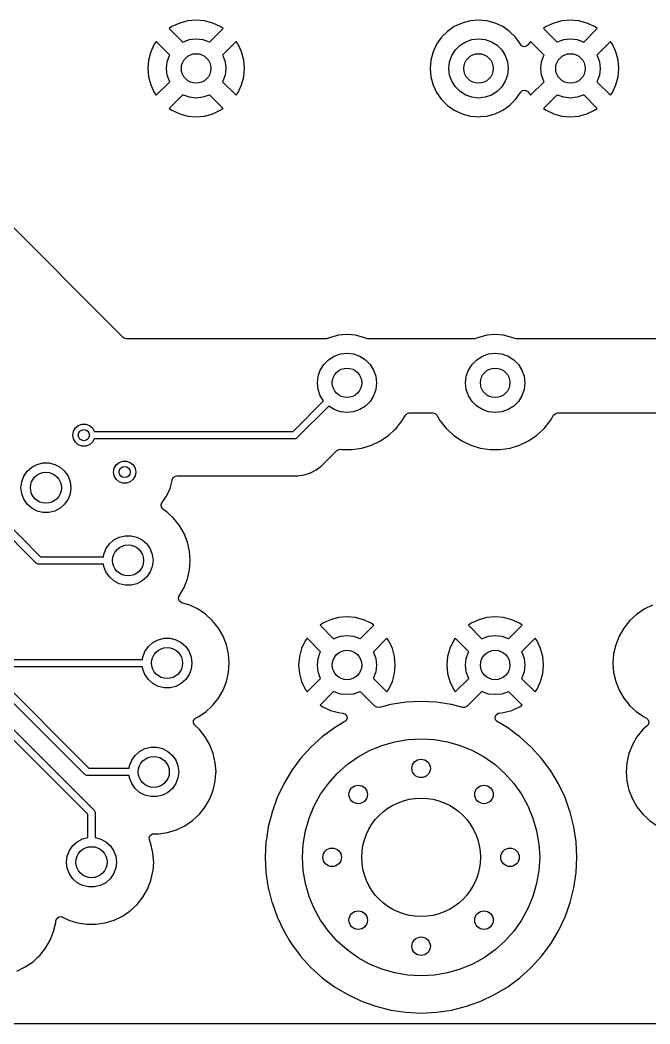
# Model space of a CAD drawing. Extents: x 2.85 to 10.26, y -4.55 to -2.42.
# Drawn here: x 8.905 to 9.574, y -4.547 to -3.48 of the extents above; entities that cross this region are included whole.
import ezdxf

# ---------------------------------------------------------------- set-up
doc = ezdxf.new("R2010")
doc.units = 0
doc.header["$MEASUREMENT"] = 0
doc.layers.add('BLACK', color=7, linetype='CONTINUOUS')

msp = doc.modelspace()

# ---------------------------------------------------------------- linework, layer by layer
at = {"layer": 'BLACK', "linetype": 'CONTINUOUS'}
for p, q in [((9.066, -3.487), (9.0632, -3.489)), ((9.0632, -3.489), (9.0632, -3.489)), ((9.0632, -3.489), (9.0776, -3.5034)), ((9.0742, -3.4832), (9.066, -3.487)), ((9.066, -3.487), (9.066, -3.487)), ((9.0828, -3.4809), (9.0742, -3.4832)), ((9.0742, -3.4832), (9.0742, -3.4832)), ((9.0917, -3.4801), (9.0828, -3.4809)), ((9.0828, -3.4809), (9.0828, -3.4809)), ((9.1007, -3.4809), (9.0917, -3.4801)), ((9.0917, -3.4801), (9.0917, -3.4801)), ((9.1093, -3.4832), (9.1007, -3.4809)), ((9.1007, -3.4809), (9.1007, -3.4809)), ((9.1059, -3.5034), (9.1203, -3.489)), ((9.1174, -3.487), (9.1093, -3.4832)), ((9.1093, -3.4832), (9.1093, -3.4832)), ((9.1203, -3.489), (9.1174, -3.487)), ((9.366, -3.487), (9.3587, -3.4921)), ((9.3742, -3.4832), (9.366, -3.487)), ((9.366, -3.487), (9.366, -3.487)), ((9.3828, -3.4809), (9.3742, -3.4832)), ((9.3742, -3.4832), (9.3742, -3.4832)), ((9.3917, -3.4801), (9.3828, -3.4809)), ((9.3828, -3.4809), (9.3828, -3.4809)), ((9.4007, -3.4809), (9.3917, -3.4801)), ((9.3917, -3.4801), (9.3917, -3.4801)), ((9.4093, -3.4832), (9.4007, -3.4809)), ((9.4007, -3.4809), (9.4007, -3.4809)), ((9.4007, -3.4809), (9.4007, -3.4809)), ((9.4007, -3.4809), (9.4007, -3.4809)), ((9.4007, -3.4809), (9.4007, -3.4809)), ((9.4174, -3.487), (9.4093, -3.4832)), ((9.4093, -3.4832), (9.4093, -3.4832)), ((9.4248, -3.4921), (9.4174, -3.487)), ((9.4174, -3.487), (9.4174, -3.487)), ((9.4637, -3.487), (9.4608, -3.489)), ((9.4608, -3.489), (9.4608, -3.489)), ((9.4608, -3.489), (9.4752, -3.5034)), ((9.4718, -3.4832), (9.4637, -3.487)), ((9.4637, -3.487), (9.4637, -3.487)), ((9.4804, -3.4809), (9.4718, -3.4832)), ((9.4718, -3.4832), (9.4718, -3.4832)), ((9.4894, -3.4801), (9.4804, -3.4809)), ((9.4804, -3.4809), (9.4804, -3.4809)), ((9.4983, -3.4809), (9.4894, -3.4801)), ((9.4894, -3.4801), (9.4894, -3.4801)), ((9.5069, -3.4832), (9.4983, -3.4809)), ((9.4983, -3.4809), (9.4983, -3.4809)), ((9.5035, -3.5034), (9.5179, -3.489)), ((9.5151, -3.487), (9.5069, -3.4832)), ((9.5069, -3.4832), (9.5069, -3.4832)), ((9.5179, -3.489), (9.5151, -3.487)), ((9.0847, -3.5008), (9.0917, -3.5)), ((9.0917, -3.5), (9.0987, -3.5008)), ((9.3524, -3.4984), (9.3472, -3.5058)), ((9.3587, -3.4921), (9.3524, -3.4984)), ((9.3847, -3.5008), (9.3917, -3.5)), ((9.3917, -3.5), (9.3987, -3.5008)), ((9.4311, -3.4984), (9.4248, -3.4921)), ((9.4362, -3.5058), (9.4311, -3.4984)), ((9.4311, -3.4984), (9.4311, -3.4984)), ((9.4824, -3.5008), (9.4894, -3.5)), ((9.4894, -3.5), (9.4964, -3.5008)), ((9.0472, -3.5058), (9.0435, -3.5139)), ((9.0493, -3.5029), (9.0472, -3.5058)), ((9.0472, -3.5058), (9.0472, -3.5058)), ((9.0637, -3.5173), (9.0493, -3.5029)), ((9.0493, -3.5029), (9.0493, -3.5029)), ((9.0776, -3.5034), (9.0781, -3.5031)), ((9.0781, -3.5031), (9.0847, -3.5008)), ((9.0987, -3.5008), (9.1054, -3.5031)), ((9.1054, -3.5031), (9.1059, -3.5034)), ((9.1342, -3.5029), (9.1198, -3.5173)), ((9.1362, -3.5058), (9.1342, -3.5029)), ((9.14, -3.5139), (9.1362, -3.5058)), ((9.1362, -3.5058), (9.1362, -3.5058)), ((9.3472, -3.5058), (9.3434, -3.5139)), ((9.3472, -3.5058), (9.3472, -3.5058)), ((9.3671, -3.5118), (9.3721, -3.5069)), ((9.3721, -3.5069), (9.3781, -3.5031)), ((9.3781, -3.5031), (9.3847, -3.5008)), ((9.3987, -3.5008), (9.4054, -3.5031)), ((9.4054, -3.5031), (9.4114, -3.5069)), ((9.4114, -3.5069), (9.4164, -3.5118)), ((9.4363, -3.5059), (9.4362, -3.5058)), ((9.4362, -3.5058), (9.4362, -3.5058)), ((9.4362, -3.5058), (9.4362, -3.5058)), ((9.4375, -3.5073), (9.4363, -3.5059)), ((9.4401, -3.5084), (9.4375, -3.5073)), ((9.4428, -3.5078), (9.4401, -3.5084)), ((9.4448, -3.5059), (9.4428, -3.5078)), ((9.4449, -3.5058), (9.4448, -3.5059)), ((9.4469, -3.5029), (9.4449, -3.5058)), ((9.4613, -3.5173), (9.4469, -3.5029)), ((9.4469, -3.5029), (9.4469, -3.5029)), ((9.4752, -3.5034), (9.4757, -3.5031)), ((9.4757, -3.5031), (9.4824, -3.5008)), ((9.4964, -3.5008), (9.503, -3.5031)), ((9.503, -3.5031), (9.5035, -3.5034)), ((9.5319, -3.5029), (9.5174, -3.5173)), ((9.5339, -3.5058), (9.5319, -3.5029)), ((9.5376, -3.5139), (9.5339, -3.5058)), ((9.5339, -3.5058), (9.5339, -3.5058)), ((9.0435, -3.5139), (9.0411, -3.5226)), ((9.0435, -3.5139), (9.0435, -3.5139)), ((9.061, -3.5245), (9.0634, -3.5178)), ((9.0634, -3.5178), (9.0637, -3.5173)), ((9.1198, -3.5173), (9.1201, -3.5178)), ((9.1201, -3.5178), (9.1224, -3.5245)), ((9.1423, -3.5226), (9.14, -3.5139)), ((9.14, -3.5139), (9.14, -3.5139)), ((9.3434, -3.5139), (9.3411, -3.5226)), ((9.3434, -3.5139), (9.3434, -3.5139)), ((9.361, -3.5245), (9.3634, -3.5178)), ((9.3634, -3.5178), (9.3671, -3.5118)), ((9.4164, -3.5118), (9.4201, -3.5178)), ((9.4201, -3.5178), (9.4224, -3.5245)), ((9.4587, -3.5245), (9.461, -3.5178)), ((9.461, -3.5178), (9.4613, -3.5173)), ((9.5174, -3.5173), (9.5177, -3.5178)), ((9.5177, -3.5178), (9.5201, -3.5245)), ((9.54, -3.5226), (9.5376, -3.5139)), ((9.5376, -3.5139), (9.5376, -3.5139)), ((9.0411, -3.5226), (9.0404, -3.5315)), ((9.0404, -3.5315), (9.0411, -3.5404)), ((9.0404, -3.5315), (9.0404, -3.5315)), ((9.0411, -3.5226), (9.0411, -3.5226)), ((9.0602, -3.5315), (9.061, -3.5245)), ((9.061, -3.5385), (9.0602, -3.5315)), ((9.1224, -3.5245), (9.1232, -3.5315)), ((9.1232, -3.5315), (9.1224, -3.5385)), ((9.1431, -3.5315), (9.1423, -3.5226)), ((9.1423, -3.5226), (9.1423, -3.5226)), ((9.1423, -3.5404), (9.1431, -3.5315)), ((9.1431, -3.5315), (9.1431, -3.5315)), ((9.1431, -3.5315), (9.1431, -3.5315)), ((9.3411, -3.5226), (9.3403, -3.5315)), ((9.3403, -3.5315), (9.3411, -3.5404)), ((9.3403, -3.5315), (9.3403, -3.5315)), ((9.3411, -3.5226), (9.3411, -3.5226)), ((9.3602, -3.5315), (9.361, -3.5245)), ((9.361, -3.5385), (9.3602, -3.5315)), ((9.4224, -3.5245), (9.4232, -3.5315)), ((9.4232, -3.5315), (9.4224, -3.5385)), ((9.4579, -3.5315), (9.4587, -3.5245)), ((9.4587, -3.5385), (9.4579, -3.5315)), ((9.5201, -3.5245), (9.5209, -3.5315)), ((9.5209, -3.5315), (9.5201, -3.5385)), ((9.5407, -3.5315), (9.54, -3.5226)), ((9.54, -3.5226), (9.54, -3.5226)), ((9.54, -3.5404), (9.5407, -3.5315)), ((9.5407, -3.5315), (9.5407, -3.5315)), ((9.5407, -3.5315), (9.5407, -3.5315)), ((9.0411, -3.5404), (9.0411, -3.5404)), ((9.0411, -3.5404), (9.0435, -3.549)), ((9.0634, -3.5451), (9.061, -3.5385)), ((9.1224, -3.5385), (9.1201, -3.5451)), ((9.14, -3.549), (9.1423, -3.5404)), ((9.1423, -3.5404), (9.1423, -3.5404)), ((9.3411, -3.5404), (9.3411, -3.5404)), ((9.3411, -3.5404), (9.3434, -3.5491)), ((9.3634, -3.5451), (9.361, -3.5385)), ((9.4224, -3.5385), (9.4201, -3.5451)), ((9.461, -3.5451), (9.4587, -3.5385)), ((9.5201, -3.5385), (9.5177, -3.5451)), ((9.5376, -3.549), (9.54, -3.5404)), ((9.54, -3.5404), (9.54, -3.5404)), ((9.0435, -3.549), (9.0435, -3.549)), ((9.0435, -3.549), (9.0472, -3.5572)), ((9.0493, -3.56), (9.0637, -3.5456)), ((9.0637, -3.5456), (9.0634, -3.5451)), ((9.1201, -3.5451), (9.1198, -3.5456)), ((9.1198, -3.5456), (9.1342, -3.56)), ((9.1362, -3.5572), (9.14, -3.549)), ((9.14, -3.549), (9.14, -3.549)), ((9.3434, -3.5491), (9.3434, -3.5491)), ((9.3434, -3.5491), (9.3472, -3.5572)), ((9.3671, -3.5511), (9.3634, -3.5451)), ((9.3721, -3.5561), (9.3671, -3.5511)), ((9.4164, -3.5511), (9.4114, -3.5561)), ((9.4201, -3.5451), (9.4164, -3.5511)), ((9.4469, -3.56), (9.4613, -3.5456)), ((9.4613, -3.5456), (9.461, -3.5451)), ((9.5177, -3.5451), (9.5174, -3.5456)), ((9.5174, -3.5456), (9.5319, -3.56)), ((9.5339, -3.5572), (9.5376, -3.549)), ((9.5376, -3.549), (9.5376, -3.549)), ((9.0472, -3.5572), (9.0493, -3.56)), ((9.0776, -3.5595), (9.0632, -3.574)), ((9.0781, -3.5599), (9.0776, -3.5595)), ((9.0847, -3.5622), (9.0781, -3.5599)), ((9.0917, -3.563), (9.0847, -3.5622)), ((9.0987, -3.5622), (9.0917, -3.563)), ((9.1054, -3.5599), (9.0987, -3.5622)), ((9.1059, -3.5595), (9.1054, -3.5599)), ((9.1203, -3.574), (9.1059, -3.5595)), ((9.1342, -3.56), (9.1362, -3.5572)), ((9.3472, -3.5572), (9.3472, -3.5572)), ((9.3472, -3.5572), (9.3524, -3.5645)), ((9.3781, -3.5599), (9.3721, -3.5561)), ((9.3847, -3.5622), (9.3781, -3.5599)), ((9.3917, -3.563), (9.3847, -3.5622)), ((9.3987, -3.5622), (9.3917, -3.563)), ((9.4054, -3.5599), (9.3987, -3.5622)), ((9.4114, -3.5561), (9.4054, -3.5599)), ((9.4311, -3.5645), (9.4362, -3.5572)), ((9.4362, -3.5572), (9.4363, -3.557)), ((9.4362, -3.5572), (9.4362, -3.5572)), ((9.4363, -3.557), (9.4383, -3.5551)), ((9.4383, -3.5551), (9.441, -3.5546)), ((9.441, -3.5546), (9.4436, -3.5556)), ((9.4436, -3.5556), (9.4448, -3.557)), ((9.4448, -3.557), (9.4449, -3.5572)), ((9.4449, -3.5572), (9.4469, -3.56)), ((9.4752, -3.5595), (9.4608, -3.574)), ((9.4757, -3.5599), (9.4752, -3.5595)), ((9.4824, -3.5622), (9.4757, -3.5599)), ((9.4894, -3.563), (9.4824, -3.5622)), ((9.4964, -3.5622), (9.4894, -3.563)), ((9.503, -3.5599), (9.4964, -3.5622)), ((9.5035, -3.5595), (9.503, -3.5599)), ((9.5179, -3.574), (9.5035, -3.5595)), ((9.5319, -3.56), (9.5339, -3.5572)), ((9.0632, -3.574), (9.066, -3.576)), ((9.1174, -3.576), (9.1203, -3.574)), ((9.3524, -3.5645), (9.3587, -3.5708)), ((9.3587, -3.5708), (9.3587, -3.5708)), ((9.3587, -3.5708), (9.366, -3.576)), ((9.4174, -3.576), (9.4248, -3.5708)), ((9.4248, -3.5708), (9.4311, -3.5645)), ((9.4608, -3.574), (9.4637, -3.576)), ((9.5151, -3.576), (9.5179, -3.574)), ((9.066, -3.576), (9.066, -3.576)), ((9.066, -3.576), (9.0742, -3.5798)), ((9.0742, -3.5798), (9.0742, -3.5798)), ((9.0742, -3.5798), (9.0828, -3.5821)), ((9.0828, -3.5821), (9.0828, -3.5821)), ((9.0828, -3.5821), (9.0917, -3.5829)), ((9.0917, -3.5829), (9.1007, -3.5821)), ((9.0917, -3.5829), (9.0917, -3.5829)), ((9.1007, -3.5821), (9.1093, -3.5798)), ((9.1007, -3.5821), (9.1007, -3.5821)), ((9.1093, -3.5798), (9.1174, -3.576)), ((9.1093, -3.5798), (9.1093, -3.5798)), ((9.366, -3.576), (9.3742, -3.5798)), ((9.3742, -3.5798), (9.3828, -3.5821)), ((9.3828, -3.5821), (9.3885, -3.5826)), ((9.3885, -3.5826), (9.3917, -3.5829)), ((9.3917, -3.5829), (9.394, -3.5827)), ((9.3917, -3.5829), (9.3917, -3.5829)), ((9.3917, -3.5829), (9.3917, -3.5829)), ((9.394, -3.5827), (9.4007, -3.5821)), ((9.4007, -3.5821), (9.4093, -3.5798)), ((9.4093, -3.5798), (9.4174, -3.576)), ((9.4637, -3.576), (9.4637, -3.576)), ((9.4637, -3.576), (9.4718, -3.5798)), ((9.4718, -3.5798), (9.4718, -3.5798)), ((9.4718, -3.5798), (9.4804, -3.5821)), ((9.4804, -3.5821), (9.4804, -3.5821)), ((9.4804, -3.5821), (9.4894, -3.5829)), ((9.4894, -3.5829), (9.4983, -3.5821)), ((9.4894, -3.5829), (9.4894, -3.5829)), ((9.4983, -3.5821), (9.5069, -3.5798)), ((9.4983, -3.5821), (9.4983, -3.5821)), ((9.5069, -3.5798), (9.5151, -3.576)), ((9.5069, -3.5798), (9.5069, -3.5798)), ((9.0143, -3.8175), (8.8583, -3.6614)), ((8.4606, -3.7973), (8.9833, -4.32)), ((8.9766, -4.3244), (8.4539, -3.8017)), ((9.0151, -3.8181), (9.0143, -3.8175)), ((9.0178, -3.8189), (9.0151, -3.8181)), ((9.2302, -3.8189), (9.0178, -3.8189)), ((9.2323, -3.8184), (9.2302, -3.8189)), ((9.2344, -3.8175), (9.2323, -3.8184)), ((9.243, -3.8151), (9.2344, -3.8175)), ((9.2344, -3.8175), (9.2344, -3.8175)), ((9.252, -3.8144), (9.243, -3.8151)), ((9.243, -3.8151), (9.243, -3.8151)), ((9.2609, -3.8151), (9.252, -3.8144)), ((9.252, -3.8144), (9.252, -3.8144)), ((9.2695, -3.8175), (9.2609, -3.8151)), ((9.2609, -3.8151), (9.2609, -3.8151)), ((9.2609, -3.8151), (9.2609, -3.8151)), ((9.2609, -3.8151), (9.2609, -3.8151)), ((9.2609, -3.8151), (9.2609, -3.8151)), ((9.2708, -3.818), (9.2695, -3.8175)), ((9.2695, -3.8175), (9.2695, -3.8175)), ((9.2695, -3.8175), (9.2695, -3.8175)), ((9.2717, -3.8184), (9.2708, -3.818)), ((9.2737, -3.8189), (9.2717, -3.8184)), ((9.3877, -3.8189), (9.2737, -3.8189)), ((9.3897, -3.8184), (9.3877, -3.8189)), ((9.3919, -3.8175), (9.3897, -3.8184)), ((9.4005, -3.8151), (9.3919, -3.8175)), ((9.3919, -3.8175), (9.3919, -3.8175)), ((9.4094, -3.8144), (9.4005, -3.8151)), ((9.4005, -3.8151), (9.4005, -3.8151)), ((9.4184, -3.8151), (9.4094, -3.8144)), ((9.4094, -3.8144), (9.4094, -3.8144)), ((9.427, -3.8175), (9.4184, -3.8151)), ((9.4184, -3.8151), (9.4184, -3.8151)), ((9.4184, -3.8151), (9.4184, -3.8151)), ((9.4184, -3.8151), (9.4184, -3.8151)), ((9.4184, -3.8151), (9.4184, -3.8151)), ((9.4282, -3.818), (9.427, -3.8175)), ((9.427, -3.8175), (9.427, -3.8175)), ((9.427, -3.8175), (9.427, -3.8175)), ((9.4291, -3.8184), (9.4282, -3.818)), ((9.4312, -3.8189), (9.4291, -3.8184)), ((10.1386, -3.8189), (9.4312, -3.8189)), ((9.2273, -3.8461), (9.2323, -3.8411)), ((9.2323, -3.8411), (9.2383, -3.8374)), ((9.2383, -3.8374), (9.245, -3.835)), ((9.245, -3.835), (9.252, -3.8343)), ((9.252, -3.8343), (9.259, -3.835)), ((9.259, -3.835), (9.2656, -3.8374)), ((9.2656, -3.8374), (9.2716, -3.8411)), ((9.2716, -3.8411), (9.2766, -3.8461)), ((9.3848, -3.8461), (9.3898, -3.8411)), ((9.3898, -3.8411), (9.3958, -3.8374)), ((9.3958, -3.8374), (9.4024, -3.835)), ((9.4024, -3.835), (9.4094, -3.8343)), ((9.4094, -3.8343), (9.4165, -3.835)), ((9.4165, -3.835), (9.4231, -3.8374)), ((9.4231, -3.8374), (9.4291, -3.8411)), ((9.4291, -3.8411), (9.4341, -3.8461)), ((9.2213, -3.8587), (9.2236, -3.8521)), ((9.2236, -3.8521), (9.2273, -3.8461)), ((9.2766, -3.8461), (9.2803, -3.8521)), ((9.2803, -3.8521), (9.2827, -3.8587)), ((9.3787, -3.8587), (9.3811, -3.8521)), ((9.3811, -3.8521), (9.3848, -3.8461)), ((9.4341, -3.8461), (9.4378, -3.8521)), ((9.4378, -3.8521), (9.4402, -3.8587)), ((9.2205, -3.8657), (9.2213, -3.8587)), ((9.2827, -3.8587), (9.2835, -3.8657)), ((9.378, -3.8657), (9.3787, -3.8587)), ((9.4402, -3.8587), (9.4409, -3.8657)), ((9.2213, -3.8728), (9.2205, -3.8657)), ((9.2236, -3.8794), (9.2213, -3.8728)), ((9.2827, -3.8728), (9.2803, -3.8794)), ((9.2835, -3.8657), (9.2827, -3.8728)), ((9.3787, -3.8728), (9.378, -3.8657)), ((9.3811, -3.8794), (9.3787, -3.8728)), ((9.4402, -3.8728), (9.4378, -3.8794)), ((9.4409, -3.8657), (9.4402, -3.8728)), ((9.2271, -3.885), (9.2236, -3.8794)), ((9.2803, -3.8794), (9.2766, -3.8854)), ((9.3848, -3.8854), (9.3811, -3.8794)), ((9.4378, -3.8794), (9.4341, -3.8854)), ((9.1948, -3.9173), (9.2271, -3.885)), ((9.2327, -3.8906), (9.1992, -3.924)), ((9.2383, -3.8941), (9.2327, -3.8906)), ((9.245, -3.8965), (9.2383, -3.8941)), ((9.2656, -3.8941), (9.259, -3.8965)), ((9.2716, -3.8904), (9.2656, -3.8941)), ((9.2766, -3.8854), (9.2716, -3.8904)), ((9.3898, -3.8904), (9.3848, -3.8854)), ((9.3958, -3.8941), (9.3898, -3.8904)), ((9.4024, -3.8965), (9.3958, -3.8941)), ((9.4231, -3.8941), (9.4165, -3.8965)), ((9.4291, -3.8904), (9.4231, -3.8941)), ((9.4341, -3.8854), (9.4291, -3.8904)), ((9.252, -3.8972), (9.245, -3.8965)), ((9.259, -3.8965), (9.252, -3.8972)), ((9.3107, -3.9058), (9.314, -3.9001)), ((9.314, -3.9001), (9.316, -3.8982)), ((9.316, -3.8982), (9.3182, -3.8976)), ((9.3182, -3.8976), (9.3432, -3.8976)), ((9.3432, -3.8976), (9.3458, -3.8984)), ((9.3458, -3.8984), (9.3474, -3.9001)), ((9.3474, -3.9001), (9.3507, -3.9058)), ((9.4094, -3.8972), (9.4024, -3.8965)), ((9.4165, -3.8965), (9.4094, -3.8972)), ((9.4682, -3.9058), (9.4715, -3.9001)), ((9.4715, -3.9001), (9.4735, -3.8982)), ((9.4735, -3.8982), (9.4757, -3.8976)), ((9.4757, -3.8976), (9.7893, -3.8976)), ((8.9613, -3.9172), (8.9634, -3.9137)), ((8.9634, -3.9137), (8.9665, -3.911)), ((8.9665, -3.911), (8.9704, -3.9096)), ((8.9704, -3.9096), (8.9745, -3.9096)), ((8.9745, -3.9096), (8.9783, -3.911)), ((8.9783, -3.911), (8.9815, -3.9137)), ((8.9815, -3.9137), (8.9835, -3.9172)), ((9.2963, -3.9213), (9.3024, -3.9157)), ((9.3024, -3.9157), (9.3041, -3.9141)), ((9.3041, -3.9141), (9.3107, -3.9058)), ((9.3041, -3.9141), (9.3041, -3.9141)), ((9.3041, -3.9141), (9.3041, -3.9141)), ((9.3507, -3.9058), (9.3524, -3.9079)), ((9.3524, -3.9079), (9.3573, -3.9141)), ((9.3573, -3.9141), (9.364, -3.9203)), ((9.4538, -3.9213), (9.4599, -3.9157)), ((9.4599, -3.9157), (9.4616, -3.9141)), ((9.4616, -3.9141), (9.4682, -3.9058)), ((9.4616, -3.9141), (9.4616, -3.9141)), ((9.4616, -3.9141), (9.4616, -3.9141)), ((8.9606, -3.9213), (8.9613, -3.9172)), ((8.9613, -3.9253), (8.9606, -3.9213)), ((8.9634, -3.9289), (8.9613, -3.9253)), ((8.9835, -3.9253), (8.9815, -3.9289)), ((8.9835, -3.9172), (8.9836, -3.9173)), ((8.9836, -3.9252), (8.9835, -3.9253)), ((8.9836, -3.9173), (9.1948, -3.9173)), ((9.1965, -3.9252), (8.9836, -3.9252)), ((9.1972, -3.9251), (9.1965, -3.9252)), ((9.1986, -3.9245), (9.1972, -3.9251)), ((9.1992, -3.924), (9.1986, -3.9245)), ((9.2875, -3.9273), (9.2963, -3.9213)), ((9.364, -3.9203), (9.3651, -3.9213)), ((9.3651, -3.9213), (9.3739, -3.9273)), ((9.445, -3.9273), (9.4538, -3.9213)), ((8.9665, -3.9315), (8.9634, -3.9289)), ((8.9704, -3.9329), (8.9665, -3.9315)), ((8.9745, -3.9329), (8.9704, -3.9329)), ((8.9783, -3.9315), (8.9745, -3.9329)), ((8.9815, -3.9289), (8.9783, -3.9315)), ((9.2412, -3.9378), (9.2436, -3.9365)), ((9.2436, -3.9365), (9.2454, -3.9364)), ((9.2454, -3.9364), (9.2467, -3.9366)), ((9.2467, -3.9366), (9.2467, -3.9366)), ((9.2467, -3.9366), (9.2573, -3.9366)), ((9.2573, -3.9366), (9.2678, -3.9351)), ((9.2573, -3.9366), (9.2573, -3.9366)), ((9.2573, -3.9366), (9.2573, -3.9366)), ((9.2678, -3.9351), (9.2779, -3.9319)), ((9.2678, -3.9351), (9.2678, -3.9351)), ((9.2678, -3.9351), (9.2678, -3.9351)), ((9.2779, -3.9319), (9.2875, -3.9273)), ((9.3739, -3.9273), (9.3835, -3.9319)), ((9.3835, -3.9319), (9.3936, -3.9351)), ((9.3936, -3.9351), (9.3936, -3.9351)), ((9.3936, -3.9351), (9.3936, -3.9351)), ((9.3936, -3.9351), (9.4041, -3.9366)), ((9.4041, -3.9366), (9.4041, -3.9366)), ((9.4041, -3.9366), (9.4041, -3.9366)), ((9.4041, -3.9366), (9.4041, -3.9366)), ((9.4041, -3.9366), (9.4148, -3.9366)), ((9.4148, -3.9366), (9.4253, -3.9351)), ((9.4148, -3.9366), (9.4148, -3.9366)), ((9.4148, -3.9366), (9.4148, -3.9366)), ((9.4253, -3.9351), (9.4354, -3.9319)), ((9.4253, -3.9351), (9.4253, -3.9351)), ((9.4253, -3.9351), (9.4253, -3.9351)), ((9.4354, -3.9319), (9.445, -3.9273)), ((9.2247, -3.9543), (9.2412, -3.9378)), ((8.9123, -3.9596), (8.917, -3.9554)), ((8.917, -3.9554), (8.9227, -3.9524)), ((8.9227, -3.9524), (8.9289, -3.9509)), ((8.9289, -3.9509), (8.9353, -3.9509)), ((8.9353, -3.9509), (8.9415, -3.9524)), ((8.9415, -3.9524), (8.9472, -3.9554)), ((8.9472, -3.9554), (8.9519, -3.9596)), ((9.0039, -3.9606), (9.0046, -3.9566)), ((9.0046, -3.9566), (9.0067, -3.953)), ((9.0067, -3.953), (9.0098, -3.9504)), ((9.0098, -3.9504), (9.0137, -3.949)), ((9.0137, -3.949), (9.0178, -3.949)), ((9.0178, -3.949), (9.0217, -3.9504)), ((9.0217, -3.9504), (9.0248, -3.953)), ((9.0248, -3.953), (9.0268, -3.9566)), ((9.0268, -3.9566), (9.0276, -3.9606)), ((9.2131, -3.9614), (9.2192, -3.9583)), ((9.2192, -3.9583), (9.2247, -3.9543)), ((8.9064, -3.9709), (8.9086, -3.9649)), ((8.9086, -3.9649), (8.9123, -3.9596)), ((8.9519, -3.9596), (8.9556, -3.9649)), ((8.9556, -3.9649), (8.9578, -3.9709)), ((9.0046, -3.9647), (9.0039, -3.9606)), ((9.0067, -3.9682), (9.0046, -3.9647)), ((9.0098, -3.9709), (9.0067, -3.9682)), ((9.0248, -3.9682), (9.0217, -3.9709)), ((9.0268, -3.9647), (9.0248, -3.9682)), ((9.0276, -3.9606), (9.0268, -3.9647)), ((9.064, -3.9782), (9.0664, -3.9696)), ((9.0664, -3.969), (9.0674, -3.9665)), ((9.0664, -3.9696), (9.0664, -3.969)), ((9.0674, -3.9665), (9.0696, -3.9649)), ((9.0696, -3.9649), (9.0713, -3.9646)), ((9.0713, -3.9646), (9.1999, -3.9646)), ((9.1999, -3.9646), (9.2066, -3.9635)), ((9.1999, -3.9646), (9.1999, -3.9646)), ((9.2066, -3.9635), (9.2131, -3.9614)), ((8.9056, -3.9772), (8.9064, -3.9709)), ((8.9064, -3.9836), (8.9056, -3.9772)), ((8.9578, -3.9709), (8.9586, -3.9772)), ((8.9586, -3.9772), (8.9578, -3.9836)), ((9.0137, -3.9723), (9.0098, -3.9709)), ((9.0178, -3.9723), (9.0137, -3.9723)), ((9.0217, -3.9709), (9.0178, -3.9723)), ((9.0603, -3.9863), (9.064, -3.9782)), ((8.9086, -3.9895), (8.9064, -3.9836)), ((8.9123, -3.9948), (8.9086, -3.9895)), ((8.9556, -3.9895), (8.9519, -3.9948)), ((8.9578, -3.9836), (8.9556, -3.9895)), ((9.0554, -3.9933), (9.0603, -3.9863)), ((8.917, -3.999), (8.9123, -3.9948)), ((8.9227, -4.002), (8.917, -3.999)), ((8.9472, -3.999), (8.9415, -4.002)), ((8.9519, -3.9948), (8.9472, -3.999)), ((9.0546, -3.9953), (9.0554, -3.9933)), ((9.0549, -3.998), (9.0546, -3.9953)), ((9.0566, -4.0001), (9.0549, -3.998)), ((9.0578, -4.001), (9.0566, -4.0001)), ((9.0606, -4.0029), (9.0578, -4.001)), ((8.9218, -4.0573), (8.8752, -4.0107)), ((8.8819, -4.0062), (8.9262, -4.0506)), ((8.9289, -4.0035), (8.9227, -4.002)), ((8.9353, -4.0035), (8.9289, -4.0035)), ((8.9415, -4.002), (8.9353, -4.0035)), ((9.0632, -4.0052), (9.0606, -4.0029)), ((9.0678, -4.0096), (9.0632, -4.0052)), ((9.074, -4.0173), (9.0678, -4.0096)), ((9.0678, -4.0096), (9.0678, -4.0096)), ((9.0678, -4.0096), (9.0678, -4.0096)), ((9.0789, -4.0258), (9.074, -4.0173)), ((8.9996, -4.0369), (9.0043, -4.0327)), ((9.0043, -4.0327), (9.01, -4.0297)), ((9.01, -4.0297), (9.0162, -4.0282)), ((9.0162, -4.0282), (9.0226, -4.0282)), ((9.0226, -4.0282), (9.0288, -4.0297)), ((9.0288, -4.0297), (9.0345, -4.0327)), ((9.0345, -4.0327), (9.0392, -4.0369)), ((9.0825, -4.035), (9.0789, -4.0258)), ((8.9937, -4.0482), (8.9959, -4.0422)), ((8.9959, -4.0422), (8.9996, -4.0369)), ((9.0392, -4.0369), (9.0429, -4.0422)), ((9.0429, -4.0422), (9.0451, -4.0482)), ((9.0847, -4.0447), (9.0825, -4.035)), ((8.9734, -4.2821), (8.7452, -4.0539)), ((8.7519, -4.0495), (8.9778, -4.2754)), ((8.9262, -4.0506), (8.9934, -4.0506)), ((8.9934, -4.0506), (8.9937, -4.0482)), ((9.0451, -4.0482), (9.0459, -4.0545)), ((9.0459, -4.0545), (9.0451, -4.0609)), ((9.0855, -4.0545), (9.0847, -4.0447)), ((9.0847, -4.0447), (9.0847, -4.0447)), ((9.0847, -4.0447), (9.0847, -4.0447)), ((9.0847, -4.0644), (9.0855, -4.0545)), ((9.0855, -4.0545), (9.0855, -4.0545)), ((8.9224, -4.0578), (8.9218, -4.0573)), ((8.9238, -4.0584), (8.9224, -4.0578)), ((8.9246, -4.0585), (8.9238, -4.0584)), ((8.9934, -4.0585), (8.9246, -4.0585)), ((8.9937, -4.0609), (8.9934, -4.0585)), ((8.9959, -4.0668), (8.9937, -4.0609)), ((9.0451, -4.0609), (9.0429, -4.0668)), ((9.0825, -4.074), (9.0847, -4.0644)), ((9.0847, -4.0644), (9.0847, -4.0644)), ((8.9996, -4.0721), (8.9959, -4.0668)), ((9.0043, -4.0763), (8.9996, -4.0721)), ((9.01, -4.0793), (9.0043, -4.0763)), ((9.0345, -4.0763), (9.0288, -4.0793)), ((9.0392, -4.0721), (9.0345, -4.0763)), ((9.0429, -4.0668), (9.0392, -4.0721)), ((9.0789, -4.0832), (9.0825, -4.074)), ((9.0162, -4.0808), (9.01, -4.0793)), ((9.0226, -4.0808), (9.0162, -4.0808)), ((9.0288, -4.0793), (9.0226, -4.0808)), ((9.074, -4.0917), (9.0789, -4.0832)), ((9.073, -4.0954), (9.0734, -4.0927)), ((9.0741, -4.0979), (9.073, -4.0954)), ((9.0734, -4.0927), (9.0739, -4.0919)), ((9.0739, -4.0919), (9.074, -4.0918)), ((9.0739, -4.0919), (9.0739, -4.0919)), ((9.074, -4.0918), (9.074, -4.0917)), ((9.074, -4.0918), (9.074, -4.0918)), ((9.0764, -4.0995), (9.0741, -4.0979)), ((9.0849, -4.1021), (9.0764, -4.0995)), ((9.0938, -4.1064), (9.0849, -4.1021)), ((9.0849, -4.1021), (9.0849, -4.1021)), ((9.1016, -4.1117), (9.0938, -4.1064)), ((9.0938, -4.1064), (9.0938, -4.1064)), ((9.0938, -4.1064), (9.0938, -4.1064)), ((9.0938, -4.1064), (9.0938, -4.1064)), ((9.5676, -4.1064), (9.5594, -4.112)), ((9.5765, -4.1021), (9.5676, -4.1064)), ((9.5676, -4.1064), (9.5676, -4.1064)), ((9.102, -4.112), (9.1016, -4.1117)), ((9.1092, -4.1187), (9.102, -4.112)), ((9.1154, -4.1264), (9.1092, -4.1187)), ((9.1092, -4.1187), (9.1092, -4.1187)), ((9.1092, -4.1187), (9.1092, -4.1187)), ((9.2344, -4.1175), (9.2263, -4.1213)), ((9.243, -4.1152), (9.2344, -4.1175)), ((9.2344, -4.1175), (9.2344, -4.1175)), ((9.252, -4.1144), (9.243, -4.1152)), ((9.243, -4.1152), (9.243, -4.1152)), ((9.2609, -4.1152), (9.252, -4.1144)), ((9.252, -4.1144), (9.252, -4.1144)), ((9.2695, -4.1175), (9.2609, -4.1152)), ((9.2609, -4.1152), (9.2609, -4.1152)), ((9.2777, -4.1213), (9.2695, -4.1175)), ((9.2695, -4.1175), (9.2695, -4.1175)), ((9.3919, -4.1175), (9.3838, -4.1213)), ((9.4005, -4.1152), (9.3919, -4.1175)), ((9.3919, -4.1175), (9.3919, -4.1175)), ((9.4094, -4.1144), (9.4005, -4.1152)), ((9.4005, -4.1152), (9.4005, -4.1152)), ((9.4184, -4.1152), (9.4094, -4.1144)), ((9.4094, -4.1144), (9.4094, -4.1144)), ((9.427, -4.1175), (9.4184, -4.1152)), ((9.4184, -4.1152), (9.4184, -4.1152)), ((9.4351, -4.1213), (9.427, -4.1175)), ((9.427, -4.1175), (9.427, -4.1175)), ((9.5522, -4.1187), (9.546, -4.1264)), ((9.5594, -4.112), (9.5522, -4.1187)), ((9.1203, -4.1349), (9.1154, -4.1264)), ((9.2263, -4.1213), (9.2234, -4.1233)), ((9.2234, -4.1233), (9.2234, -4.1233)), ((9.2234, -4.1233), (9.2378, -4.1377)), ((9.2263, -4.1213), (9.2263, -4.1213)), ((9.2661, -4.1377), (9.2805, -4.1233)), ((9.2805, -4.1233), (9.2777, -4.1213)), ((9.3838, -4.1213), (9.3809, -4.1233)), ((9.3809, -4.1233), (9.3809, -4.1233)), ((9.3809, -4.1233), (9.3953, -4.1377)), ((9.3838, -4.1213), (9.3838, -4.1213)), ((9.4236, -4.1377), (9.438, -4.1233)), ((9.438, -4.1233), (9.4351, -4.1213)), ((9.546, -4.1264), (9.5411, -4.1349)), ((9.0457, -4.1418), (9.0514, -4.1388)), ((9.0514, -4.1388), (9.0576, -4.1373)), ((9.0576, -4.1373), (9.064, -4.1373)), ((9.064, -4.1373), (9.0702, -4.1388)), ((9.0702, -4.1388), (9.0759, -4.1418)), ((9.1239, -4.1441), (9.1203, -4.1349)), ((9.2075, -4.1401), (9.2037, -4.1482)), ((9.2095, -4.1372), (9.2075, -4.1401)), ((9.2075, -4.1401), (9.2075, -4.1401)), ((9.2239, -4.1516), (9.2095, -4.1372)), ((9.2095, -4.1372), (9.2095, -4.1372)), ((9.2378, -4.1377), (9.2383, -4.1374)), ((9.2383, -4.1374), (9.245, -4.135)), ((9.245, -4.135), (9.252, -4.1343)), ((9.252, -4.1343), (9.259, -4.135)), ((9.259, -4.135), (9.2656, -4.1374)), ((9.2656, -4.1374), (9.2661, -4.1377)), ((9.2944, -4.1372), (9.28, -4.1516)), ((9.2965, -4.1401), (9.2944, -4.1372)), ((9.3002, -4.1482), (9.2965, -4.1401)), ((9.2965, -4.1401), (9.2965, -4.1401)), ((9.365, -4.1401), (9.3612, -4.1482)), ((9.367, -4.1372), (9.365, -4.1401)), ((9.365, -4.1401), (9.365, -4.1401)), ((9.3814, -4.1516), (9.367, -4.1372)), ((9.367, -4.1372), (9.367, -4.1372)), ((9.3953, -4.1377), (9.3958, -4.1374)), ((9.3958, -4.1374), (9.4024, -4.135)), ((9.4024, -4.135), (9.4094, -4.1343)), ((9.4094, -4.1343), (9.4165, -4.135)), ((9.4165, -4.135), (9.4231, -4.1374)), ((9.4231, -4.1374), (9.4236, -4.1377)), ((9.4519, -4.1372), (9.4375, -4.1516)), ((9.4539, -4.1401), (9.4519, -4.1372)), ((9.4577, -4.1482), (9.4539, -4.1401)), ((9.4539, -4.1401), (9.4539, -4.1401)), ((9.5411, -4.1349), (9.5375, -4.1441)), ((9.0373, -4.1513), (9.041, -4.146)), ((9.041, -4.146), (9.0457, -4.1418)), ((9.0759, -4.1418), (9.0806, -4.146)), ((9.0806, -4.146), (9.0843, -4.1513)), ((9.1261, -4.1538), (9.1239, -4.1441)), ((9.2037, -4.1482), (9.2014, -4.1568)), ((9.2037, -4.1482), (9.2037, -4.1482)), ((9.3026, -4.1568), (9.3002, -4.1482)), ((9.3002, -4.1482), (9.3002, -4.1482)), ((9.3612, -4.1482), (9.3589, -4.1568)), ((9.3612, -4.1482), (9.3612, -4.1482)), ((9.46, -4.1568), (9.4577, -4.1482)), ((9.4577, -4.1482), (9.4577, -4.1482)), ((9.5375, -4.1441), (9.5353, -4.1538)), ((9.5375, -4.1441), (9.5375, -4.1441)), ((8.8899, -4.1597), (9.0348, -4.1597)), ((9.0348, -4.1597), (9.0351, -4.1573)), ((9.0351, -4.1573), (9.0373, -4.1513)), ((9.0843, -4.1513), (9.0865, -4.1573)), ((9.0865, -4.1573), (9.0873, -4.1636)), ((9.1269, -4.1636), (9.1261, -4.1538)), ((9.1261, -4.1538), (9.1261, -4.1538)), ((9.1261, -4.1538), (9.1261, -4.1538)), ((9.2014, -4.1568), (9.2006, -4.1657)), ((9.2014, -4.1568), (9.2014, -4.1568)), ((9.2205, -4.1657), (9.2213, -4.1587)), ((9.2213, -4.1587), (9.2236, -4.1521)), ((9.2236, -4.1521), (9.2239, -4.1516)), ((9.28, -4.1516), (9.2803, -4.1521)), ((9.2803, -4.1521), (9.2827, -4.1587)), ((9.2827, -4.1587), (9.2835, -4.1657)), ((9.3033, -4.1657), (9.3026, -4.1568)), ((9.3026, -4.1568), (9.3026, -4.1568)), ((9.3589, -4.1568), (9.3581, -4.1657)), ((9.3589, -4.1568), (9.3589, -4.1568)), ((9.378, -4.1657), (9.3787, -4.1587)), ((9.3787, -4.1587), (9.3811, -4.1521)), ((9.3811, -4.1521), (9.3814, -4.1516)), ((9.4375, -4.1516), (9.4378, -4.1521)), ((9.4378, -4.1521), (9.4402, -4.1587)), ((9.4402, -4.1587), (9.4409, -4.1657)), ((9.4608, -4.1657), (9.46, -4.1568)), ((9.46, -4.1568), (9.46, -4.1568)), ((9.5353, -4.1538), (9.5345, -4.1636)), ((9.5353, -4.1538), (9.5353, -4.1538)), ((9.0348, -4.1676), (8.8883, -4.1676)), ((9.0351, -4.17), (9.0348, -4.1676)), ((9.0373, -4.1759), (9.0351, -4.17)), ((9.0865, -4.17), (9.0843, -4.1759)), ((9.0873, -4.1636), (9.0865, -4.17)), ((9.1261, -4.1735), (9.1265, -4.1685)), ((9.1265, -4.1685), (9.1269, -4.1636)), ((9.1269, -4.1636), (9.1269, -4.1636)), ((9.2006, -4.1657), (9.2006, -4.1657)), ((9.2006, -4.1657), (9.2014, -4.1747)), ((9.2213, -4.1728), (9.2205, -4.1657)), ((9.2835, -4.1657), (9.2827, -4.1728)), ((9.3026, -4.1747), (9.3033, -4.1657)), ((9.3033, -4.1657), (9.3033, -4.1657)), ((9.3581, -4.1657), (9.3581, -4.1657)), ((9.3581, -4.1657), (9.3589, -4.1747)), ((9.3787, -4.1728), (9.378, -4.1657)), ((9.4409, -4.1657), (9.4402, -4.1728)), ((9.46, -4.1747), (9.4608, -4.1657)), ((9.4608, -4.1657), (9.4608, -4.1657)), ((9.5345, -4.1636), (9.5345, -4.1636)), ((9.5345, -4.1636), (9.5353, -4.1735)), ((9.041, -4.1812), (9.0373, -4.1759)), ((9.0457, -4.1854), (9.041, -4.1812)), ((9.0806, -4.1812), (9.0759, -4.1854)), ((9.0843, -4.1759), (9.0806, -4.1812)), ((9.1203, -4.1923), (9.1239, -4.1831)), ((9.1239, -4.1831), (9.1261, -4.1735)), ((9.2014, -4.1747), (9.2014, -4.1747)), ((9.2014, -4.1747), (9.2037, -4.1833)), ((9.2095, -4.1943), (9.2239, -4.1799)), ((9.2236, -4.1794), (9.2213, -4.1728)), ((9.2239, -4.1799), (9.2236, -4.1794)), ((9.2803, -4.1794), (9.28, -4.1799)), ((9.28, -4.1799), (9.2944, -4.1943)), ((9.2827, -4.1728), (9.2803, -4.1794)), ((9.3002, -4.1833), (9.3026, -4.1747)), ((9.3026, -4.1747), (9.3026, -4.1747)), ((9.3589, -4.1747), (9.3589, -4.1747)), ((9.3589, -4.1747), (9.3612, -4.1833)), ((9.367, -4.1943), (9.3814, -4.1799)), ((9.3811, -4.1794), (9.3787, -4.1728)), ((9.3814, -4.1799), (9.3811, -4.1794)), ((9.4378, -4.1794), (9.4375, -4.1799)), ((9.4375, -4.1799), (9.4519, -4.1943)), ((9.4402, -4.1728), (9.4378, -4.1794)), ((9.4577, -4.1833), (9.46, -4.1747)), ((9.46, -4.1747), (9.46, -4.1747)), ((9.5353, -4.1735), (9.5353, -4.1735)), ((9.5353, -4.1735), (9.5375, -4.1831)), ((9.5375, -4.1831), (9.5375, -4.1831)), ((9.5375, -4.1831), (9.5375, -4.1831)), ((9.5375, -4.1831), (9.5411, -4.1923)), ((9.0514, -4.1884), (9.0457, -4.1854)), ((9.0576, -4.1899), (9.0514, -4.1884)), ((9.064, -4.1899), (9.0576, -4.1899)), ((9.0702, -4.1884), (9.064, -4.1899)), ((9.0759, -4.1854), (9.0702, -4.1884)), ((9.1154, -4.2008), (9.1203, -4.1923)), ((9.2037, -4.1833), (9.2037, -4.1833)), ((9.2037, -4.1833), (9.2075, -4.1914)), ((9.2075, -4.1914), (9.2095, -4.1943)), ((9.2378, -4.1938), (9.2234, -4.2082)), ((9.2383, -4.1941), (9.2378, -4.1938)), ((9.2661, -4.1938), (9.2656, -4.1941)), ((9.2817, -4.2094), (9.2661, -4.1938)), ((9.2944, -4.1943), (9.2965, -4.1914)), ((9.2965, -4.1914), (9.3002, -4.1833)), ((9.3002, -4.1833), (9.3002, -4.1833)), ((9.3612, -4.1833), (9.3612, -4.1833)), ((9.3612, -4.1833), (9.365, -4.1914)), ((9.365, -4.1914), (9.367, -4.1943)), ((9.3953, -4.1938), (9.3797, -4.2094)), ((9.3958, -4.1941), (9.3953, -4.1938)), ((9.4236, -4.1938), (9.4231, -4.1941)), ((9.438, -4.2082), (9.4236, -4.1938)), ((9.4519, -4.1943), (9.4539, -4.1914)), ((9.4539, -4.1914), (9.4577, -4.1833)), ((9.4577, -4.1833), (9.4577, -4.1833)), ((9.5411, -4.1923), (9.546, -4.2008)), ((9.1092, -4.2086), (9.1154, -4.2008)), ((9.245, -4.1965), (9.2383, -4.1941)), ((9.252, -4.1972), (9.245, -4.1965)), ((9.259, -4.1965), (9.252, -4.1972)), ((9.2656, -4.1941), (9.259, -4.1965)), ((9.3307, -4.2045), (9.3145, -4.2053)), ((9.3469, -4.2053), (9.3307, -4.2045)), ((9.4024, -4.1965), (9.3958, -4.1941)), ((9.4094, -4.1972), (9.4024, -4.1965)), ((9.4165, -4.1965), (9.4094, -4.1972)), ((9.4231, -4.1941), (9.4165, -4.1965)), ((9.546, -4.2008), (9.5506, -4.2065)), ((9.102, -4.2153), (9.1079, -4.2098)), ((9.1079, -4.2098), (9.1092, -4.2086)), ((9.1092, -4.2086), (9.1092, -4.2086)), ((9.1092, -4.2086), (9.1092, -4.2086)), ((9.2234, -4.2082), (9.2263, -4.2102)), ((9.2263, -4.2102), (9.2263, -4.2102)), ((9.2263, -4.2102), (9.2344, -4.214)), ((9.2344, -4.214), (9.2344, -4.214)), ((9.2344, -4.214), (9.243, -4.2163)), ((9.2836, -4.2106), (9.2817, -4.2094)), ((9.2864, -4.2107), (9.2836, -4.2106)), ((9.2984, -4.2077), (9.2864, -4.2107)), ((9.3145, -4.2053), (9.2984, -4.2077)), ((9.3145, -4.2053), (9.3145, -4.2053)), ((9.3145, -4.2053), (9.3145, -4.2053)), ((9.3581, -4.207), (9.3469, -4.2053)), ((9.3469, -4.2053), (9.3469, -4.2053)), ((9.3469, -4.2053), (9.3469, -4.2053)), ((9.363, -4.2077), (9.3581, -4.207)), ((9.3751, -4.2107), (9.363, -4.2077)), ((9.363, -4.2077), (9.363, -4.2077)), ((9.363, -4.2077), (9.363, -4.2077)), ((9.3773, -4.2107), (9.3751, -4.2107)), ((9.3797, -4.2094), (9.3773, -4.2107)), ((9.4184, -4.2163), (9.427, -4.214)), ((9.427, -4.214), (9.4351, -4.2102)), ((9.427, -4.214), (9.427, -4.214)), ((9.4351, -4.2102), (9.438, -4.2082)), ((9.5506, -4.2065), (9.5522, -4.2086)), ((9.5522, -4.2086), (9.5557, -4.2118)), ((9.5557, -4.2118), (9.5594, -4.2153)), ((9.0889, -4.2276), (9.089, -4.2248)), ((9.089, -4.2248), (9.0906, -4.2225)), ((9.0906, -4.2225), (9.0915, -4.2219)), ((9.0915, -4.2219), (9.0938, -4.2208)), ((9.0938, -4.2208), (9.102, -4.2153)), ((9.2498, -4.2258), (9.2387, -4.2324)), ((9.243, -4.2163), (9.243, -4.2163)), ((9.243, -4.2163), (9.2477, -4.2167)), ((9.2477, -4.2167), (9.2502, -4.2178)), ((9.2506, -4.2251), (9.2498, -4.2258)), ((9.2502, -4.2178), (9.2518, -4.22)), ((9.252, -4.2227), (9.2506, -4.2251)), ((9.2518, -4.22), (9.252, -4.2227)), ((9.4093, -4.2211), (9.4104, -4.2185)), ((9.4098, -4.2238), (9.4093, -4.2211)), ((9.4117, -4.2258), (9.4098, -4.2238)), ((9.4104, -4.2185), (9.4127, -4.217)), ((9.4227, -4.2324), (9.4117, -4.2258)), ((9.4127, -4.217), (9.4138, -4.2167)), ((9.4138, -4.2167), (9.4184, -4.2163)), ((9.4184, -4.2163), (9.4184, -4.2163)), ((9.5594, -4.2153), (9.5676, -4.2208)), ((9.5676, -4.2208), (9.5681, -4.2211)), ((9.5681, -4.2211), (9.5699, -4.2219)), ((9.5699, -4.2219), (9.5719, -4.2238)), ((9.5719, -4.2238), (9.5726, -4.2264)), ((9.0903, -4.2299), (9.0889, -4.2276)), ((9.0905, -4.2301), (9.0903, -4.2299)), ((9.0951, -4.2344), (9.0905, -4.2301)), ((9.1013, -4.2421), (9.0951, -4.2344)), ((9.0951, -4.2344), (9.0951, -4.2344)), ((9.0951, -4.2344), (9.0951, -4.2344)), ((9.2387, -4.2324), (9.2257, -4.2421)), ((9.4321, -4.2394), (9.4227, -4.2324)), ((9.4227, -4.2324), (9.4227, -4.2324)), ((9.5663, -4.2344), (9.5601, -4.2421)), ((9.5711, -4.2299), (9.5663, -4.2344)), ((9.5718, -4.2291), (9.5711, -4.2299)), ((9.5726, -4.2264), (9.5718, -4.2291)), ((9.1062, -4.2506), (9.1013, -4.2421)), ((9.2257, -4.2421), (9.2136, -4.253)), ((9.3027, -4.2473), (9.3166, -4.2449)), ((9.3166, -4.2449), (9.3307, -4.2441)), ((9.3307, -4.2441), (9.3448, -4.2449)), ((9.3448, -4.2449), (9.3587, -4.2473)), ((9.4357, -4.2421), (9.4321, -4.2394)), ((9.4478, -4.253), (9.4357, -4.2421)), ((9.5601, -4.2421), (9.5552, -4.2506)), ((9.0269, -4.2617), (9.0316, -4.2575)), ((9.0316, -4.2575), (9.0373, -4.2545)), ((9.0373, -4.2545), (9.0435, -4.253)), ((9.0435, -4.253), (9.0499, -4.253)), ((9.0499, -4.253), (9.0561, -4.2545)), ((9.0561, -4.2545), (9.0618, -4.2575)), ((9.0618, -4.2575), (9.0665, -4.2617)), ((9.1098, -4.2598), (9.1062, -4.2506)), ((9.2136, -4.253), (9.2027, -4.265)), ((9.2637, -4.2634), (9.276, -4.2566)), ((9.276, -4.2566), (9.2891, -4.2512)), ((9.2891, -4.2512), (9.3027, -4.2473)), ((9.3587, -4.2473), (9.3723, -4.2512)), ((9.3723, -4.2512), (9.3854, -4.2566)), ((9.3854, -4.2566), (9.3977, -4.2634)), ((9.4587, -4.265), (9.4478, -4.253)), ((9.5552, -4.2506), (9.5516, -4.2598)), ((9.021, -4.273), (9.0232, -4.267)), ((9.0232, -4.267), (9.0269, -4.2617)), ((9.0665, -4.2617), (9.0702, -4.267)), ((9.0702, -4.267), (9.0724, -4.273)), ((9.112, -4.2695), (9.1098, -4.2598)), ((9.2027, -4.265), (9.193, -4.2781)), ((9.2522, -4.2716), (9.2637, -4.2634)), ((9.3977, -4.2634), (9.4093, -4.2716)), ((9.4684, -4.2781), (9.4587, -4.265)), ((9.4587, -4.265), (9.4587, -4.265)), ((9.5516, -4.2598), (9.5494, -4.2695)), ((9.5516, -4.2598), (9.5516, -4.2598)), ((8.9778, -4.2754), (9.0207, -4.2754)), ((9.0207, -4.2754), (9.021, -4.273)), ((9.0724, -4.273), (9.0732, -4.2793)), ((9.1128, -4.2793), (9.112, -4.2695)), ((9.112, -4.2695), (9.112, -4.2695)), ((9.112, -4.2695), (9.112, -4.2695)), ((9.193, -4.2781), (9.1847, -4.292)), ((9.2416, -4.281), (9.2522, -4.2716)), ((9.4093, -4.2716), (9.4198, -4.281)), ((9.4767, -4.292), (9.4684, -4.2781)), ((9.5494, -4.2695), (9.5486, -4.2793)), ((9.5494, -4.2695), (9.5494, -4.2695)), ((8.974, -4.2826), (8.9734, -4.2821)), ((8.9744, -4.2828), (8.974, -4.2826)), ((8.9754, -4.2832), (8.9744, -4.2828)), ((8.9762, -4.2833), (8.9754, -4.2832)), ((9.0207, -4.2833), (8.9762, -4.2833)), ((9.021, -4.2857), (9.0207, -4.2833)), ((9.0232, -4.2916), (9.021, -4.2857)), ((9.0724, -4.2857), (9.0702, -4.2916)), ((9.0732, -4.2793), (9.0724, -4.2857)), ((9.1098, -4.2988), (9.112, -4.2892)), ((9.112, -4.2892), (9.1127, -4.2804)), ((9.1127, -4.2804), (9.1128, -4.2793)), ((9.1128, -4.2793), (9.1128, -4.2793)), ((9.2322, -4.2915), (9.2416, -4.281)), ((9.4198, -4.281), (9.4292, -4.2915)), ((9.5486, -4.2793), (9.5486, -4.2793)), ((9.5486, -4.2793), (9.5494, -4.2892)), ((9.5494, -4.2892), (9.5494, -4.2892)), ((9.5494, -4.2892), (9.5516, -4.2988)), ((9.0269, -4.2969), (9.0232, -4.2916)), ((9.0316, -4.3011), (9.0269, -4.2969)), ((9.0665, -4.2969), (9.0618, -4.3011)), ((9.0702, -4.2916), (9.0665, -4.2969)), ((9.1062, -4.308), (9.1098, -4.2988)), ((9.1847, -4.292), (9.1777, -4.3067)), ((9.224, -4.3031), (9.2322, -4.2915)), ((9.4292, -4.2915), (9.4374, -4.3031)), ((9.4837, -4.3067), (9.4767, -4.292)), ((9.5516, -4.2988), (9.5516, -4.2988)), ((9.5516, -4.2988), (9.5516, -4.2988)), ((9.5516, -4.2988), (9.5552, -4.308)), ((9.0373, -4.3041), (9.0316, -4.3011)), ((9.0435, -4.3056), (9.0373, -4.3041)), ((9.0499, -4.3056), (9.0435, -4.3056)), ((9.0561, -4.3041), (9.0499, -4.3056)), ((9.0618, -4.3011), (9.0561, -4.3041)), ((9.1013, -4.3165), (9.1062, -4.308)), ((9.1777, -4.3067), (9.1723, -4.322)), ((9.1777, -4.3067), (9.1777, -4.3067)), ((9.2172, -4.3154), (9.224, -4.3031)), ((9.4374, -4.3031), (9.4442, -4.3154)), ((9.4877, -4.3181), (9.4837, -4.3067)), ((9.4837, -4.3067), (9.4837, -4.3067)), ((9.4837, -4.3067), (9.4837, -4.3067)), ((9.5552, -4.308), (9.5601, -4.3165)), ((8.9833, -4.32), (8.9838, -4.3206)), ((8.9838, -4.3206), (8.9838, -4.3206)), ((8.9838, -4.3206), (8.9844, -4.322)), ((9.0951, -4.3243), (9.1013, -4.3165)), ((9.2118, -4.3285), (9.2172, -4.3154)), ((9.4442, -4.3154), (9.4496, -4.3285)), ((9.4892, -4.322), (9.4877, -4.3181)), ((9.5601, -4.3165), (9.5632, -4.3204)), ((9.5632, -4.3204), (9.5663, -4.3243)), ((8.9766, -4.3492), (8.9766, -4.3244)), ((8.9844, -4.322), (8.9844, -4.3227)), ((8.9844, -4.3227), (8.9844, -4.3492)), ((9.0797, -4.3365), (9.0879, -4.331)), ((9.0879, -4.331), (9.0951, -4.3243)), ((9.1723, -4.322), (9.1683, -4.3378)), ((9.2079, -4.342), (9.2118, -4.3285)), ((9.4496, -4.3285), (9.4535, -4.342)), ((9.4931, -4.3378), (9.4892, -4.322)), ((9.5663, -4.3243), (9.5705, -4.3282)), ((9.5705, -4.3282), (9.5735, -4.331)), ((9.5735, -4.331), (9.5817, -4.3365)), ((9.0614, -4.3437), (9.0708, -4.3408)), ((9.0708, -4.3408), (9.0797, -4.3365)), ((9.1683, -4.3378), (9.1664, -4.3508)), ((9.2055, -4.356), (9.2079, -4.342)), ((9.4535, -4.342), (9.4559, -4.356)), ((9.4955, -4.3538), (9.4931, -4.3378)), ((8.9607, -4.3577), (8.9654, -4.3535)), ((8.9654, -4.3535), (8.9711, -4.3505)), ((8.9711, -4.3505), (8.9766, -4.3492)), ((8.9844, -4.3492), (8.9899, -4.3505)), ((8.9899, -4.3505), (8.9956, -4.3535)), ((8.9956, -4.3535), (9.0003, -4.3577)), ((9.0418, -4.3491), (9.0431, -4.3467)), ((9.0421, -4.3519), (9.0418, -4.3491)), ((9.0436, -4.3558), (9.0421, -4.3519)), ((9.0431, -4.3467), (9.0455, -4.3453)), ((9.0455, -4.3453), (9.0466, -4.3452)), ((9.0466, -4.3452), (9.0516, -4.3452)), ((9.0516, -4.3452), (9.0614, -4.3437)), ((9.0516, -4.3452), (9.0516, -4.3452)), ((9.0516, -4.3452), (9.0516, -4.3452)), ((9.0614, -4.3437), (9.0614, -4.3437)), ((9.0614, -4.3437), (9.0614, -4.3437)), ((9.1659, -4.3538), (9.1651, -4.3701)), ((9.1664, -4.3508), (9.1659, -4.3538)), ((9.4963, -4.3701), (9.4955, -4.3538)), ((8.9548, -4.369), (8.957, -4.363)), ((8.957, -4.363), (8.9607, -4.3577)), ((9.0003, -4.3577), (9.004, -4.363)), ((9.004, -4.363), (9.0062, -4.369)), ((9.0458, -4.3655), (9.0436, -4.3558)), ((9.2047, -4.3701), (9.2055, -4.356)), ((9.4559, -4.356), (9.4567, -4.3701)), ((8.954, -4.3753), (8.9548, -4.369)), ((9.0062, -4.369), (9.007, -4.3753)), ((9.0462, -4.3701), (9.0458, -4.3655)), ((9.0458, -4.3655), (9.0458, -4.3655)), ((9.0458, -4.3655), (9.0458, -4.3655)), ((9.0466, -4.3753), (9.0462, -4.3701)), ((9.1651, -4.3701), (9.1659, -4.3863)), ((9.2055, -4.3842), (9.2047, -4.3701)), ((9.4567, -4.3701), (9.4559, -4.3842)), ((9.4955, -4.3863), (9.4963, -4.3701)), ((8.9548, -4.3817), (8.954, -4.3753)), ((8.957, -4.3876), (8.9548, -4.3817)), ((9.0062, -4.3817), (9.004, -4.3876)), ((9.007, -4.3753), (9.0062, -4.3817)), ((9.0436, -4.3948), (9.0458, -4.3852)), ((9.0458, -4.3852), (9.0459, -4.3846)), ((9.0459, -4.3846), (9.0466, -4.3753)), ((9.0466, -4.3753), (9.0466, -4.3753)), ((9.2079, -4.3981), (9.2055, -4.3842)), ((9.4559, -4.3842), (9.4535, -4.3981)), ((8.9607, -4.3929), (8.957, -4.3876)), ((8.9654, -4.3971), (8.9607, -4.3929)), ((9.0003, -4.3929), (8.9956, -4.3971)), ((9.004, -4.3876), (9.0003, -4.3929)), ((9.04, -4.404), (9.0436, -4.3948)), ((9.1659, -4.3863), (9.1659, -4.3863)), ((9.1659, -4.3863), (9.1659, -4.3863)), ((9.1659, -4.3863), (9.1683, -4.4024)), ((9.4931, -4.4024), (9.4955, -4.3863)), ((8.9711, -4.4001), (8.9654, -4.3971)), ((8.9773, -4.4016), (8.9711, -4.4001)), ((8.9837, -4.4016), (8.9773, -4.4016)), ((8.9899, -4.4001), (8.9837, -4.4016)), ((8.9956, -4.3971), (8.9899, -4.4001)), ((9.0351, -4.4125), (9.04, -4.404)), ((9.1683, -4.4024), (9.169, -4.4051)), ((9.169, -4.4051), (9.1722, -4.4179)), ((9.2118, -4.4117), (9.2079, -4.3981)), ((9.4535, -4.3981), (9.4496, -4.4117)), ((9.4892, -4.4181), (9.4931, -4.4024)), ((9.0289, -4.4203), (9.0351, -4.4125)), ((9.1722, -4.4179), (9.1723, -4.4181)), ((9.2172, -4.4247), (9.2118, -4.4117)), ((9.4496, -4.4117), (9.4442, -4.4247)), ((9.0135, -4.4325), (9.0217, -4.427)), ((9.0217, -4.427), (9.0289, -4.4203)), ((9.1723, -4.4181), (9.1777, -4.4334)), ((9.224, -4.4371), (9.2172, -4.4247)), ((9.4442, -4.4247), (9.4374, -4.4371)), ((9.4837, -4.4334), (9.4884, -4.4203)), ((9.4884, -4.4203), (9.4892, -4.4181)), ((8.9425, -4.4394), (8.9427, -4.4376)), ((8.9427, -4.4376), (8.9436, -4.4351)), ((8.9436, -4.4351), (8.9458, -4.4334)), ((8.9458, -4.4334), (8.9486, -4.4332)), ((8.9486, -4.4332), (8.9497, -4.4336)), ((8.9497, -4.4336), (8.9564, -4.4368)), ((8.9564, -4.4368), (8.9658, -4.4397)), ((8.9952, -4.4397), (9.0046, -4.4368)), ((9.0046, -4.4368), (9.0135, -4.4325)), ((9.1777, -4.4334), (9.1777, -4.4334)), ((9.1777, -4.4334), (9.1777, -4.4334)), ((9.1777, -4.4334), (9.1847, -4.4481)), ((9.2322, -4.4486), (9.224, -4.4371)), ((9.4374, -4.4371), (9.4292, -4.4486)), ((9.4767, -4.4481), (9.4837, -4.4334)), ((9.4837, -4.4334), (9.4837, -4.4334)), ((8.9367, -4.4582), (8.9403, -4.449)), ((8.9403, -4.449), (8.9425, -4.4394)), ((8.9658, -4.4397), (8.9658, -4.4397)), ((8.9658, -4.4397), (8.9658, -4.4397)), ((8.9658, -4.4397), (8.9756, -4.4412)), ((8.9756, -4.4412), (8.9756, -4.4412)), ((8.9756, -4.4412), (8.9756, -4.4412)), ((8.9756, -4.4412), (8.9756, -4.4412)), ((8.9756, -4.4412), (8.9854, -4.4412)), ((8.9854, -4.4412), (8.9952, -4.4397)), ((8.9854, -4.4412), (8.9854, -4.4412)), ((8.9854, -4.4412), (8.9854, -4.4412)), ((8.9952, -4.4397), (8.9952, -4.4397)), ((8.9952, -4.4397), (8.9952, -4.4397)), ((9.1847, -4.4481), (9.1864, -4.4509)), ((9.2416, -4.4592), (9.2322, -4.4486)), ((9.4292, -4.4486), (9.4198, -4.4592)), ((9.4684, -4.4621), (9.4767, -4.4481)), ((8.9318, -4.4667), (8.9367, -4.4582)), ((9.1864, -4.4509), (9.1907, -4.4582)), ((9.1907, -4.4582), (9.193, -4.4621)), ((9.2522, -4.4686), (9.2416, -4.4592)), ((9.4198, -4.4592), (9.4093, -4.4686)), ((8.9256, -4.4745), (8.9318, -4.4667)), ((9.193, -4.4621), (9.2023, -4.4746)), ((9.2637, -4.4768), (9.2522, -4.4686)), ((9.4093, -4.4686), (9.3977, -4.4768)), ((9.4587, -4.4751), (9.4684, -4.4621)), ((8.9102, -4.4867), (8.9184, -4.4812)), ((8.9184, -4.4812), (8.924, -4.476)), ((8.924, -4.476), (8.9256, -4.4745)), ((8.9256, -4.4745), (8.9256, -4.4745)), ((8.9256, -4.4745), (8.9256, -4.4745)), ((9.2023, -4.4746), (9.2027, -4.4751)), ((9.2027, -4.4751), (9.2136, -4.4872)), ((9.276, -4.4836), (9.2637, -4.4768)), ((9.3977, -4.4768), (9.3854, -4.4836)), ((9.4478, -4.4872), (9.4587, -4.4751)), ((8.9013, -4.491), (8.9102, -4.4867)), ((9.2136, -4.4872), (9.2257, -4.4981)), ((9.2891, -4.489), (9.276, -4.4836)), ((9.3027, -4.4929), (9.2891, -4.489)), ((9.3723, -4.489), (9.3587, -4.4929)), ((9.3854, -4.4836), (9.3723, -4.489)), ((9.4357, -4.4981), (9.4478, -4.4872)), ((9.2257, -4.4981), (9.2257, -4.4981)), ((9.2257, -4.4981), (9.2387, -4.5077)), ((9.3166, -4.4953), (9.3027, -4.4929)), ((9.3307, -4.4961), (9.3166, -4.4953)), ((9.3448, -4.4953), (9.3307, -4.4961)), ((9.3587, -4.4929), (9.3448, -4.4953)), ((9.4227, -4.5077), (9.4357, -4.4981)), ((9.2387, -4.5077), (9.2527, -4.5161)), ((9.4088, -4.5161), (9.4227, -4.5077)), ((9.2527, -4.5161), (9.2673, -4.523)), ((9.2673, -4.523), (9.2673, -4.523)), ((9.2673, -4.523), (9.2673, -4.523)), ((9.2673, -4.523), (9.2816, -4.5281)), ((9.3859, -4.526), (9.3941, -4.523)), ((9.3941, -4.523), (9.4088, -4.5161)), ((9.3941, -4.523), (9.3941, -4.523)), ((9.3941, -4.523), (9.3941, -4.523)), ((9.2816, -4.5281), (9.2826, -4.5285)), ((9.2826, -4.5285), (9.2984, -4.5325)), ((9.2984, -4.5325), (9.3145, -4.5349)), ((9.3145, -4.5349), (9.3307, -4.5357)), ((9.3307, -4.5357), (9.3469, -4.5349)), ((9.3469, -4.5349), (9.363, -4.5325)), ((9.363, -4.5325), (9.3788, -4.5285)), ((9.3788, -4.5285), (9.3859, -4.526)), ((10.118, -4.5472), (2.9922, -4.5472))]:
    msp.add_line(p, q, dxfattribs=at)
at = {"layer": 'BLACK'}
for centre, radius in [((9.0917, -3.5315), 0.0157), ((9.3917, -3.5315), 0.0157), ((9.4894, -3.5315), 0.0157), ((9.252, -3.8657), 0.0157), ((9.4094, -3.8657), 0.0157), ((8.9724, -3.9213), 0.00591), ((9.0157, -3.9606), 0.00591), ((8.9321, -3.9772), 0.0165), ((9.0194, -4.0545), 0.0165), ((9.0608, -4.1636), 0.0165), ((9.252, -4.1657), 0.0157), ((9.4094, -4.1657), 0.0157), ((9.0467, -4.2793), 0.0165), ((9.3307, -4.2756), 0.00984), ((9.2639, -4.3033), 0.00984), ((9.3975, -4.3033), 0.00984), ((9.3307, -4.3701), 0.063), ((8.9805, -4.3753), 0.0165), ((9.2362, -4.3701), 0.00984), ((9.4252, -4.3701), 0.00984), ((9.2639, -4.4369), 0.00984), ((9.3975, -4.4369), 0.00984), ((9.3307, -4.4646), 0.00984)]:
    msp.add_circle(centre, radius, dxfattribs=at)

doc.saveas('drawing.dxf')
